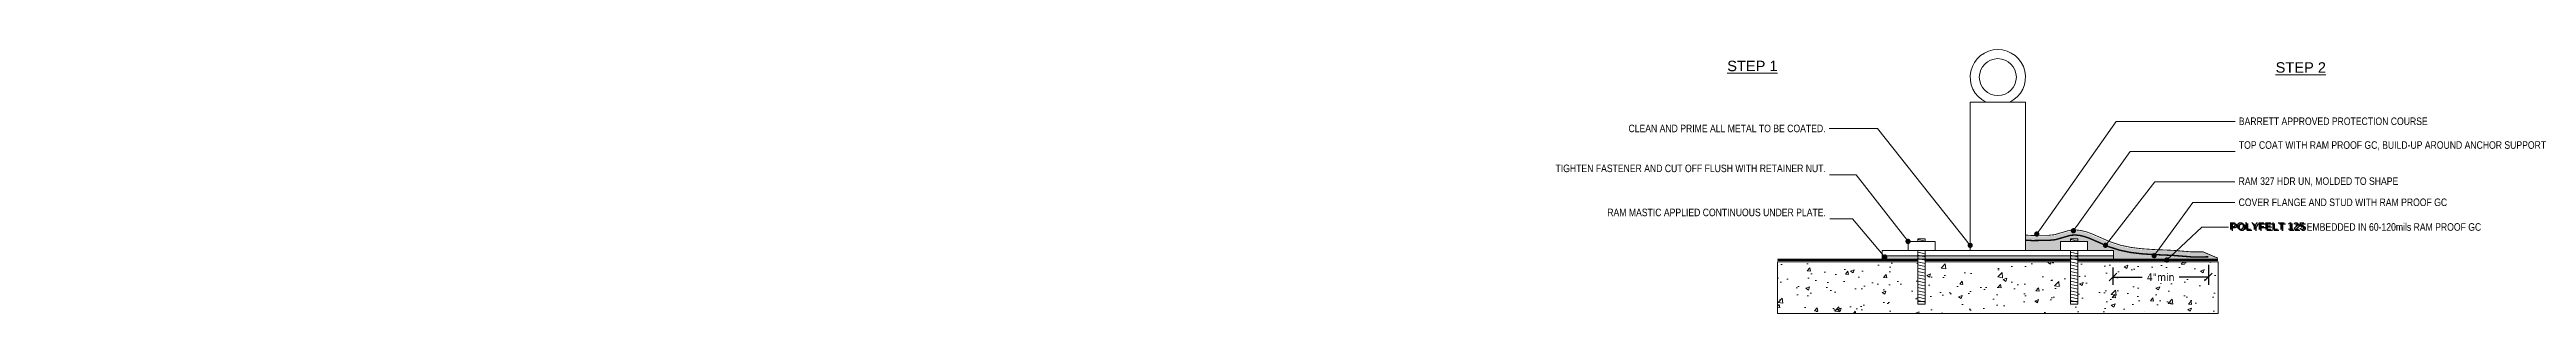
# Model space of a CAD drawing. Header units: inches. Extents: x -248 to 406, y 0 to 38.
# Drawn here: x -247.7 to 107.4, y 0.3 to 38.2 of the extents above; entities that cross this region are included whole.
import ezdxf
from ezdxf import colors
from ezdxf.entities.mleader import LeaderData, LeaderLine
from ezdxf.math import Vec2, Vec3

# ---------------------------------------------------------------- set-up
doc = ezdxf.new("R2010")
doc.units = ezdxf.units.IN
doc.header["$MEASUREMENT"] = 0
doc.linetypes.add('Dashed - Dense', pattern=[0.8, 0.5, -0.3])
for name, color, linetype, lineweight in [('Dimensions', 20, 'Continuous', 0), ('G - Drawings.2D_Pen_No__12', 8, 'Continuous', 0), ('Others', 190, 'Continuous', 0), ('RAM HDR 327', 63, 'Continuous', 0), ('Ram Mastic', 191, 'Continuous', 0), ('RamProof SYSTEM MESH', 7, 'Continuous', 0), ('Text', 20, 'Continuous', 0)]:
    doc.layers.add(name, color=color, linetype=linetype, lineweight=lineweight)
doc.layers.add('Protection Course', color=99, linetype='Dashed - Dense', lineweight=0, true_color=0x216123)
doc.layers.add('RamProof SYSTEM LIQUID', color=140, linetype='Continuous', lineweight=0, true_color=0x00bfff)
doc.styles.add('Annotative', font='tahoma.ttf')
doc.styles.add('GENERATED_STYLE_3', font='ARIALN.TTF')
doc.styles.get("Standard").update_dxf_attribs({"font": 'ARIALN.TTF'})
doc.dimstyles.new('Annotative', dxfattribs={"dimscale": 0, "dimtxt": 0.09375, "dimasz": 0.09375, "dimexe": 0.09375, "dimexo": 0.09375, "dimgap": 0.0625, "dimtad": 0, "dimtih": 1, "dimtoh": 1, "dimlfac": -1, "dimzin": 3, "dimdsep": 46, "dimlunit": 4, "dimtxsty": 'Annotative', "dimblk": 'ARCHTICK', "dimcen": 0.09, "dimclrd": 256, "dimclre": 256, "dimclrt": 256, "dimadec": 0, "dimazin": 2, "dimtfac": 1, "dimtix": 1, "dimtofl": 0, "dimtmove": 1, "dimatfit": 1, "dimldrblk": 'CLOSEDBLANK', "dimfxl": 1, "dimtfill": 1, "dimtolj": 1, "dimtzin": 0, "dimarcsym": 0})

# ---------------------------------------------------------------- blocks, each defined once
blk = doc.blocks.new('_Dot')
at = {"color": 0, "linetype": 'ByBlock', "lineweight": -2}
blk.add_line((-0.5, 0), (-1, 0), dxfattribs=at)
at = {"color": 0, "linetype": 'ByBlock', "const_width": 0.5}
blk.add_lwpolyline([(-0.25, 0, 1), (0.25, 0, 1)], format="xyb", close=True, dxfattribs=at)
blk = doc.blocks.new('_ArchTick')
at = {"color": 0, "linetype": 'ByBlock', "const_width": 0.15}
blk.add_lwpolyline([(-0.5, -0.5), (0.5, 0.5)], dxfattribs=at)
blk = doc.blocks.new('*D16')
at = {"layer": 'Defpoints', "color": 0, "transparency": 16777216}
for p in [(48.09, 8.05), (61.76, 8.46), (61.76, 5.56)]:
    blk.add_point(p, dxfattribs=at)
at = {"layer": 'Dimensions', "lineweight": -2, "transparency": 16777216}
for p, q in [((61.76, 7.34), (61.76, 4.43)), ((48.09, 6.92), (48.09, 4.43)), ((48.09, 5.56), (52.25, 5.56)), ((61.76, 5.56), (57.6, 5.56))]:
    blk.add_line(p, q, dxfattribs=at)
at = {"layer": 'Dimensions', "lineweight": -2, "transparency": 16777216, "xscale": 1.125, "yscale": 1.125, "zscale": 1.125, "rotation": 180}
blk.add_blockref('_ArchTick', (48.09, 5.56), dxfattribs=at)
at = {"layer": 'Dimensions', "lineweight": -2, "transparency": 16777216, "xscale": 1.125, "yscale": 1.125, "zscale": 1.125}
blk.add_blockref('_ArchTick', (61.76, 5.56), dxfattribs=at)
at = {"layer": 'Dimensions', "transparency": 16777216, "insert": (54.93, 5.56), "char_height": 1.125, "attachment_point": 5, "style": 'Annotative', "bg_fill": 3, "box_fill_scale": 1.25, "bg_fill_color": 9, "bg_fill_true_color": 13158600, "bg_fill_transparency": 0}
blk.add_mtext('\\A1;4"min', dxfattribs=at)
blk = doc.blocks.new('_ClosedBlank')
at = {"color": 0, "linetype": 'ByBlock', "lineweight": -2}
for p, q in [((-1, 0.2), (0, 0)), ((-1, 0.2), (-1, -0.2)), ((0, 0), (-1, -0.2))]:
    blk.add_line(p, q, dxfattribs=at)

msp = doc.modelspace()

# ---------------------------------------------------------------- hatches: boundary and pattern name
at = {"layer": 'Others', "linetype": 'Continuous'}
h = msp.add_hatch(dxfattribs=at)
h.set_pattern_fill('CONCRETE___STRUCTURAL_0002', color=256, style=0, pattern_type=2)
h.set_pattern_definition([(50, (31.582, 4.0507), (-5.4655, 0.4782), [0.5715, -6.2865]), (355, (31.582, 4.0507), (-1.0573, 5.7317), [0.4572, -5.0292]), (100.451, (32.0375, 4.011), (4.4082, 5.2535), [0.4857, -5.3427]), (46.184, (31.582, 5.5747), (-8.1324, 1.2613), [0.8572, -9.4297]), (96.636, (32.26, 5.4695), (7.1221, 7.4228), [0.7286, -8.014]), (351.184, (31.582, 5.575), (7.1221, 7.4228), [0.6858, -7.5438]), (21, (32.344, 5.1937), (-4.54843, 3.06796), [0.5715, -6.2865]), (326, (32.344, 5.1937), (1.8541, 5.5256), [0.4572, -5.0292]), (71.451, (32.723, 4.938), (6.4025, 2.4577), [0.4857, -5.3427]), (37.5, (31.582, 4.0507), (0.09266, 2.53665), [0, -4.96824, 0, -5.1054, 0, -5.04825]), (7.5, (31.582, 4.0507), (2.0046, 3.00542), [0, -2.91084, 0, -4.85394, 0, -1.92405]), (327.5, (29.8828, 4.0507), (-4.06773, 0.17187), [0, -1.905, 0, -5.9436, 0, -7.8867]), (317.5, (29.1208, 4.0507), (4.44388, 0.7628), [0, -2.4765, 0, -3.94716, 0, -5.6007])])
h.paths.add_polyline_path([(0, 0.342), (63.164, 0.342), (63.164, 7.759), (43.037, 7.759), (43.037, 2.038), (41.982, 2.038), (41.982, 7.759), (21.182, 7.759), (21.182, 2.038), (20.127, 2.038), (20.127, 7.759), (0, 7.759)])
at = {"layer": 'Ram Mastic'}
h = msp.add_hatch(dxfattribs=at)
h.set_pattern_fill('ZIGZAG', color=256)
h.set_pattern_definition([(0, (-2271.83109, 23.96209), (0.125, 0.125), [0.125, -0.125]), (90, (-2271.70609, 23.96209), (-0.125, 0.125), [0.125, -0.125])])
h.paths.add_polyline_path([(14.99, 8.632), (48.174, 8.632), (48.174, 8.114), (14.99, 8.114)])
at = {"layer": 'RamProof SYSTEM LIQUID'}
h = msp.add_hatch(color=256, dxfattribs=at)
h.dxf.hatch_style = 1
h.paths.add_polyline_path([(63.164, 8.176), (49.674, 8.176), (49.674, 8.186), (48.174, 8.186), (48.174, 9.382), (44.459, 9.382), (44.459, 10.684), (43.037, 10.684), (43.037, 11.063), (41.982, 11.063), (41.982, 10.684), (40.56, 10.684), (40.56, 9.382), (35.544, 9.382), (35.544, 11.465), (35.733, 11.453), (36.512, 11.402), (37.859, 11.425), (38.86, 11.433), (39.851, 11.532), (41.991, 12.155), (42.665, 12.205), (43.341, 12.137), (44.018, 11.975), (44.696, 11.74), (47.428, 10.546), (48.991, 10.031), (50.566, 9.696), (52.151, 9.5), (53.745, 9.4), (56.619, 9.326), (59.496, 9.159), (60.354, 9.095), (60.967, 9.137)])

# ---------------------------------------------------------------- linework, layer by layer
at = {"layer": 'G - Drawings.2D_Pen_No__12', "linetype": 'Continuous'}
msp.add_line((21.182, 8.632), (41.982, 8.632), dxfattribs=at)
at = {"layer": 'Others', "linetype": 'Continuous'}
for p, q in [((20.127, 10.95), (21.182, 10.722)), ((41.982, 10.95), (43.037, 10.722)), ((20.127, 9.147), (21.182, 8.919)), ((20.127, 8.685), (21.182, 8.457)), ((20.127, 8.222), (21.182, 7.994)), ((20.127, 7.759), (21.182, 7.531)), ((20.127, 7.297), (21.182, 7.069)), ((41.982, 9.147), (43.037, 8.919)), ((41.982, 8.685), (43.037, 8.457)), ((41.982, 8.222), (43.037, 7.994)), ((41.982, 7.759), (43.037, 7.531)), ((41.982, 7.297), (43.037, 7.069)), ((20.127, 6.834), (21.182, 6.606)), ((20.127, 6.372), (21.182, 6.144)), ((20.127, 5.909), (21.182, 5.681)), ((20.127, 5.447), (21.182, 5.219)), ((20.127, 4.984), (21.182, 4.756)), ((20.127, 4.521), (21.182, 4.293)), ((20.127, 4.059), (21.182, 3.831)), ((20.127, 3.596), (21.182, 3.368)), ((21.099, 5.12), (21.101, 5.12)), ((41.982, 6.834), (43.037, 6.606)), ((41.982, 6.372), (43.037, 6.144)), ((41.982, 5.909), (43.037, 5.681)), ((41.982, 5.447), (43.037, 5.219)), ((41.982, 4.984), (43.037, 4.756)), ((41.982, 4.521), (43.037, 4.293)), ((41.982, 4.059), (43.037, 3.831)), ((41.982, 3.596), (43.037, 3.368)), ((20.127, 3.134), (21.182, 2.906)), ((20.127, 2.671), (21.182, 2.443)), ((20.127, 2.208), (21.182, 1.98)), ((20.127, 1.746), (20.357, 1.696)), ((41.982, 3.134), (43.037, 2.906)), ((41.982, 2.671), (43.037, 2.443)), ((41.982, 2.208), (43.037, 1.98)), ((41.982, 1.746), (42.212, 1.696)), ((52.619, 0.635), (52.621, 0.635)), ((61.816, 0.519), (61.818, 0.519))]:
    msp.add_line(p, q, dxfattribs=at)
msp.add_lwpolyline([(33.29, 30.665, 4.4138336), (29.875, 30.665)], format="xyb", dxfattribs=at)
for points in [[(27.62, 9.382), (27.62, 30.665), (35.544, 30.665), (35.544, 9.382)], [(22.604, 9.382), (22.604, 10.684), (18.705, 10.684), (18.705, 9.382)], [(21.182, 10.684), (21.182, 11.063), (20.127, 11.063), (20.127, 10.684)], [(40.56, 9.382), (40.56, 10.684), (44.459, 10.684), (44.459, 9.382)], [(41.982, 10.684), (41.982, 11.063), (43.037, 11.063), (43.037, 10.684)], [(20.127, 7.759), (0, 7.759), (0, 0.342), (63.164, 0.342), (63.164, 7.759), (43.037, 7.759)], [(20.127, 8.632), (14.99, 8.632), (14.99, 9.382), (48.174, 9.382), (48.174, 8.632), (43.037, 8.632)], [(20.127, 9.382), (20.127, 1.696), (21.182, 1.696), (21.182, 9.382)], [(41.982, 7.759), (21.182, 7.759)], [(43.037, 9.382), (43.037, 1.696), (41.982, 1.696), (41.982, 9.382)]]:
    msp.add_lwpolyline(points, dxfattribs=at)
at = {"layer": 'Others', "flags": 128}
msp.add_lwpolyline([(0, 0.342), (63.164, 0.342), (63.164, 7.759), (43.037, 7.759), (43.037, 2.038), (41.982, 2.038), (41.982, 7.759), (21.182, 7.759), (21.182, 2.038), (20.127, 2.038), (20.127, 7.759), (0, 7.759)], close=True, dxfattribs=at)
at = {"layer": 'Others', "linetype": 'Continuous'}
msp.add_circle((31.582, 34.24), 2.653, dxfattribs=at)
at = {"layer": 'Protection Course', "ltscale": 0.2, "const_width": 0.119}
msp.add_lwpolyline([(35.591, 11.584), (36.529, 11.523), (37.85, 11.545), (38.821, 11.553), (39.712, 11.642), (41.862, 12.268), (42.676, 12.328), (43.463, 12.248), (44.221, 12.065), (44.96, 11.81), (47.686, 10.62), (49.179, 10.133), (50.685, 9.818), (52.221, 9.627), (53.785, 9.52), (56.646, 9.4), (59.395, 9.179), (61.006, 9.185), (63.103, 8.285), (63.16, 8.285)], dxfattribs=at)
at = {"layer": 'RAM HDR 327', "const_width": 0.2, "flags": 128}
msp.add_lwpolyline([(35.544, 10.862), (36.512, 10.799), (37.859, 10.821), (38.86, 10.829), (39.851, 10.928), (41.991, 11.552), (42.665, 11.601), (43.341, 11.533), (44.018, 11.37), (44.696, 11.135), (47.428, 9.942), (48.992, 9.432), (50.566, 9.103), (52.151, 8.906), (53.745, 8.797), (56.602, 8.677), (59.368, 8.455), (61.765, 8.464)], dxfattribs=at)
at = {"layer": 'Ram Mastic'}
msp.add_lwpolyline([(14.99, 8.632), (48.174, 8.632), (48.174, 8.114), (14.99, 8.114)], close=True, dxfattribs=at)
at = {"layer": 'RamProof SYSTEM LIQUID', "const_width": 0.3}
for points in [[(0, 8.043), (20.127, 8.043)], [(21.182, 8.043), (41.982, 8.043)], [(43.037, 8.043), (63.164, 8.043)]]:
    msp.add_lwpolyline(points, dxfattribs=at)
at = {"layer": 'RamProof SYSTEM MESH', "linetype": 'Continuous'}
for p, q in [((20.123, 8.043), (0, 8.043)), ((41.98, 8.043), (21.182, 8.043)), ((63.018, 8.043), (43.037, 8.043))]:
    msp.add_line(p, q, dxfattribs=at)

# ---------------------------------------------------------------- texts
at = {"layer": 'Text', "linetype": 'Continuous', "char_height": 1.5, "attachment_point": 7, "style": 'GENERATED_STYLE_3'}
for s, insert in [('\\A1;{\\pql;\\fArial|b0|i0|c0|p0;\\L\\W1.000000;\\LSTEP 1}', (-7.213, 35.077)), ('\\A1;{\\pql;\\fArial|b0|i0|c0|p0;\\L\\W1.000000;\\LSTEP 2}', (71.408, 34.858))]:
    msp.add_mtext(s, dxfattribs=dict(at, insert=insert))
at = {"layer": 'Text', "color": 7, "insert": (64.784, 13.422), "char_height": 1.08, "width": 12.67966, "attachment_point": 1}
msp.add_mtext('{\\fArial|b1|i0|c0|p34;POLYFELT 125}', dxfattribs=at)
at = {"layer": 'Text', "insert": (64.987, 13.262), "char_height": 1.08, "attachment_point": 1}
msp.add_mtext('{\\fArial|b1|i0|c0|p34;\\C140;\\c16760576;POLYFELT 125}', dxfattribs=at)

# ---------------------------------------------------------------- leaders
at = {"layer": 'Text'}
ml = msp.add_multileader_mtext('Standard', dxfattribs=at)
ml.set_content('BARRETT APPROVED PROTECTION COURSE', color=256)
ml.set_leader_properties(color=256, lineweight=0)
ml.set_arrow_properties(name='DOT')
ml.build(insert=Vec2(0, 0))
ml.multileader.update_dxf_attribs({"text_left_attachment_type": 2, "text_right_attachment_type": 2, "dogleg_length": 0.36, "arrow_head_size": 0.75, "scale": 12})
ctx = ml.context
ctx.base_point, ctx.scale, ctx.char_height, ctx.arrow_head_size, ctx.landing_gap_size, ctx.plane_origin = Vec3(65.591, 27.894), 12, 1.08, 0.75, 0.54, Vec3(57.217, 29.832)
ctx.left_attachment, ctx.right_attachment = 2, 2
notes = []
notes.append((ctx, [(0, (1, 1, 0), (48.564, 27.894), (1, 0), 17.027, [(0, [(37.159, 11.739)], 0, [])])]))
ctx.mtext.insert, ctx.mtext.flow_direction = Vec3(66.131, 28.453), 5
ml = msp.add_multileader_mtext('Standard', dxfattribs=at)
ml.set_content('CLEAN AND PRIME ALL METAL TO BE COATED.', color=256)
ml.set_leader_properties(color=256, lineweight=0)
ml.set_arrow_properties(name='DOT')
ml.build(insert=Vec2(0, 0))
ml.multileader.update_dxf_attribs({"text_left_attachment_type": 2, "text_right_attachment_type": 2, "dogleg_length": 0.36, "arrow_head_size": 0.75, "scale": 12})
ctx = ml.context
ctx.base_point, ctx.scale, ctx.char_height, ctx.arrow_head_size, ctx.landing_gap_size, ctx.plane_origin = Vec3(-21.748, 26.864), 12, 1.08, 0.75, 0.54, Vec3(27.62, 10.109)
ctx.left_attachment, ctx.right_attachment, ctx.text_align_type = 2, 2, 2
notes.append((ctx, [(0, (1, 1, 0), (14.321, 26.864), (-1, 0), 6.899, [(0, [(27.62, 10.109)], 0, [])])]))
ctx.mtext.insert, ctx.mtext.alignment, ctx.mtext.flow_direction = Vec3(6.882, 27.423), 3, 5
ml = msp.add_multileader_mtext('Standard', dxfattribs=at)
ml.set_content('TOP COAT WITH RAM PROOF GC, BUILD-UP AROUND ANCHOR SUPPORT', color=256)
ml.set_leader_properties(color=256, lineweight=0)
ml.set_arrow_properties(name='DOT')
ml.build(insert=Vec2(0, 0))
ml.multileader.update_dxf_attribs({"text_left_attachment_type": 2, "text_right_attachment_type": 2, "dogleg_length": 0.36, "arrow_head_size": 0.75, "scale": 12})
ctx = ml.context
ctx.base_point, ctx.scale, ctx.char_height, ctx.arrow_head_size, ctx.landing_gap_size, ctx.plane_origin = Vec3(65.591, 23.574), 12, 1.08, 0.75, 0.54, Vec3(42.633, 13.105)
ctx.left_attachment, ctx.right_attachment = 2, 2
notes.append((ctx, [(0, (1, 1, 0), (50.553, 23.574), (1, 0), 15.038, [(0, [(42.418, 12.211)], 0, [])])]))
ctx.mtext.insert, ctx.mtext.width, ctx.mtext.flow_direction = Vec3(66.131, 25.043), 28.29215, 5
ml = msp.add_multileader_mtext('Standard', dxfattribs=at)
ml.set_content('TIGHTEN FASTENER AND CUT OFF FLUSH WITH RETAINER NUT.', color=256)
ml.set_leader_properties(color=256, lineweight=0)
ml.set_arrow_properties(name='DOT')
ml.build(insert=Vec2(0, 0))
ml.multileader.update_dxf_attribs({"text_left_attachment_type": 2, "text_right_attachment_type": 2, "dogleg_length": 0.36, "arrow_head_size": 0.75, "scale": 12})
ctx = ml.context
ctx.base_point, ctx.scale, ctx.char_height, ctx.arrow_head_size, ctx.landing_gap_size, ctx.plane_origin = Vec3(-14.556, 20.227), 12, 1.08, 0.75, 0.54, Vec3(18.705, 10.684)
ctx.left_attachment, ctx.right_attachment, ctx.text_align_type = 2, 2, 2
notes.append((ctx, [(0, (1, 1, 0), (11.264, 20.227), (-1, 0), 3.795, [(0, [(18.705, 10.684)], 0, [])])]))
ctx.mtext.insert, ctx.mtext.width, ctx.mtext.alignment, ctx.mtext.flow_direction = Vec3(6.929, 21.696), 21.22179, 3, 5
ml = msp.add_multileader_mtext('Standard', dxfattribs=at)
ml.set_content('RAM 327 HDR UN, MOLDED TO SHAPE', color=256)
ml.set_leader_properties(color=256, lineweight=0)
ml.set_arrow_properties(name='DOT')
ml.build(insert=Vec2(0, 0))
ml.multileader.update_dxf_attribs({"text_left_attachment_type": 2, "text_right_attachment_type": 2, "dogleg_length": 0.36, "arrow_head_size": 0.75, "scale": 12})
ctx = ml.context
ctx.base_point, ctx.scale, ctx.char_height, ctx.arrow_head_size, ctx.landing_gap_size, ctx.plane_origin = Vec3(65.559, 19.209), 12, 1.08, 0.75, 0.54, Vec3(47.717, 10.826)
ctx.left_attachment, ctx.right_attachment = 2, 2
notes.append((ctx, [(0, (1, 1, 0), (54.112, 19.209), (1, 0), 11.447, [(0, [(47.014, 10.123)], 0, [])])]))
ctx.mtext.insert, ctx.mtext.flow_direction = Vec3(66.099, 19.865), 5
ml = msp.add_multileader_mtext('Standard', dxfattribs=at)
ml.set_content('RAM MASTIC APPLIED CONTINUOUS UNDER PLATE.', color=256)
ml.set_leader_properties(color=256, lineweight=0)
ml.set_arrow_properties(name='DOT')
ml.build(insert=Vec2(0, 0))
ml.multileader.update_dxf_attribs({"text_left_attachment_type": 2, "text_right_attachment_type": 2, "dogleg_length": 0.36, "arrow_head_size": 0.75, "scale": 12})
ctx = ml.context
ctx.base_point, ctx.scale, ctx.char_height, ctx.arrow_head_size, ctx.landing_gap_size, ctx.plane_origin = Vec3(-11.105, 13.906), 12, 1.08, 0.75, 0.54, Vec3(10.984, 8.543)
ctx.left_attachment, ctx.right_attachment, ctx.text_align_type = 2, 2, 2
notes.append((ctx, [(0, (1, 1, 0), (10.737, 13.906), (-1, 0), 3.264, [(0, [(15.386, 8.439)], 0, [])])]))
ctx.mtext.insert, ctx.mtext.width, ctx.mtext.alignment, ctx.mtext.flow_direction = Vec3(6.933, 15.375), 19.778, 3, 5
ml = msp.add_multileader_mtext('Standard', dxfattribs=at)
ml.set_content('COVER FLANGE AND STUD WITH RAM PROOF GC ', color=256)
ml.set_leader_properties(color=256, lineweight=0)
ml.set_arrow_properties(name='DOT')
ml.build(insert=Vec2(0, 0))
ml.multileader.update_dxf_attribs({"text_left_attachment_type": 2, "text_right_attachment_type": 2, "dogleg_length": 0.36, "arrow_head_size": 0.75, "scale": 12})
ctx = ml.context
ctx.base_point, ctx.scale, ctx.char_height, ctx.arrow_head_size, ctx.landing_gap_size, ctx.plane_origin = Vec3(65.56, 16.271), 12, 1.08, 0.75, 0.54, Vec3(53.986, 8.632)
ctx.left_attachment, ctx.right_attachment = 2, 2
notes.append((ctx, [(0, (1, 1, 0), (59.531, 16.271), (1, 0), 6.029, [(0, [(53.986, 8.632)], 0, [])])]))
ctx.mtext.insert, ctx.mtext.flow_direction = Vec3(66.1, 16.83), 5
for ctx, leaders in notes:
    for number, flags, end, landing, length, lines in leaders:
        leader = LeaderData()
        leader.index, (leader.has_last_leader_line, leader.has_dogleg_vector, leader.attachment_direction) = number, flags
        leader.last_leader_point, leader.dogleg_vector, leader.dogleg_length = Vec3(end), Vec3(landing), length
        for number, points, colour, breaks in lines:
            line = LeaderLine()
            line.index, line.vertices, line.color, line.breaks = number, Vec3.list(points), colors.encode_raw_color(colour), breaks
            leader.lines.append(line)
        ctx.leaders.append(leader)

# ---------------------------------------------------------------- next in the draw order: dimensions: what is measured, and where the dimension line sits
at = {"layer": 'Dimensions'}
dim = msp.add_linear_dim(base=(61.765, 5.559), p1=(48.09, 8.05), p2=(61.765, 8.464), text='4"min', dimstyle='Annotative', override={"dimscale": 0}, dxfattribs=at)
dim.commit()
dim.dimension.update_dxf_attribs({"geometry": '*D16', "text_midpoint": (54.927, 5.559)})

# ---------------------------------------------------------------- next in the draw order: leaders
at = {"layer": 'Text'}
ml = msp.add_multileader_mtext('Standard', dxfattribs=at)
ml.set_content('{\\C7;                               }EMBEDDED IN 60-120mils RAM PROOF GC ', color=256)
ml.set_leader_properties(color=256, lineweight=0)
ml.set_arrow_properties(name='DOT')
ml.build(insert=Vec2(0, 0))
ml.multileader.update_dxf_attribs({"text_left_attachment_type": 2, "text_right_attachment_type": 2, "dogleg_length": 0.36, "arrow_head_size": 0.75, "scale": 12})
ctx = ml.context
ctx.base_point, ctx.scale, ctx.char_height, ctx.arrow_head_size, ctx.landing_gap_size, ctx.plane_origin = Vec3(64.658, 12.729), 12, 1.08, 0.75, 0.54, Vec3(53.999, 17.832)
ctx.left_attachment, ctx.right_attachment = 2, 2
notes = []
notes.append((ctx, [(0, (1, 1, 0), (60.835, 12.729), (1, 0), 3.823, [(0, [(55.791, 8.009)], 0, [])])]))
ctx.mtext.insert, ctx.mtext.flow_direction = Vec3(65.198, 13.288), 5
for ctx, leaders in notes:
    for number, flags, end, landing, length, lines in leaders:
        leader = LeaderData()
        leader.index, (leader.has_last_leader_line, leader.has_dogleg_vector, leader.attachment_direction) = number, flags
        leader.last_leader_point, leader.dogleg_vector, leader.dogleg_length = Vec3(end), Vec3(landing), length
        for number, points, colour, breaks in lines:
            line = LeaderLine()
            line.index, line.vertices, line.color, line.breaks = number, Vec3.list(points), colors.encode_raw_color(colour), breaks
            leader.lines.append(line)
        ctx.leaders.append(leader)

doc.saveas('drawing.dxf')
